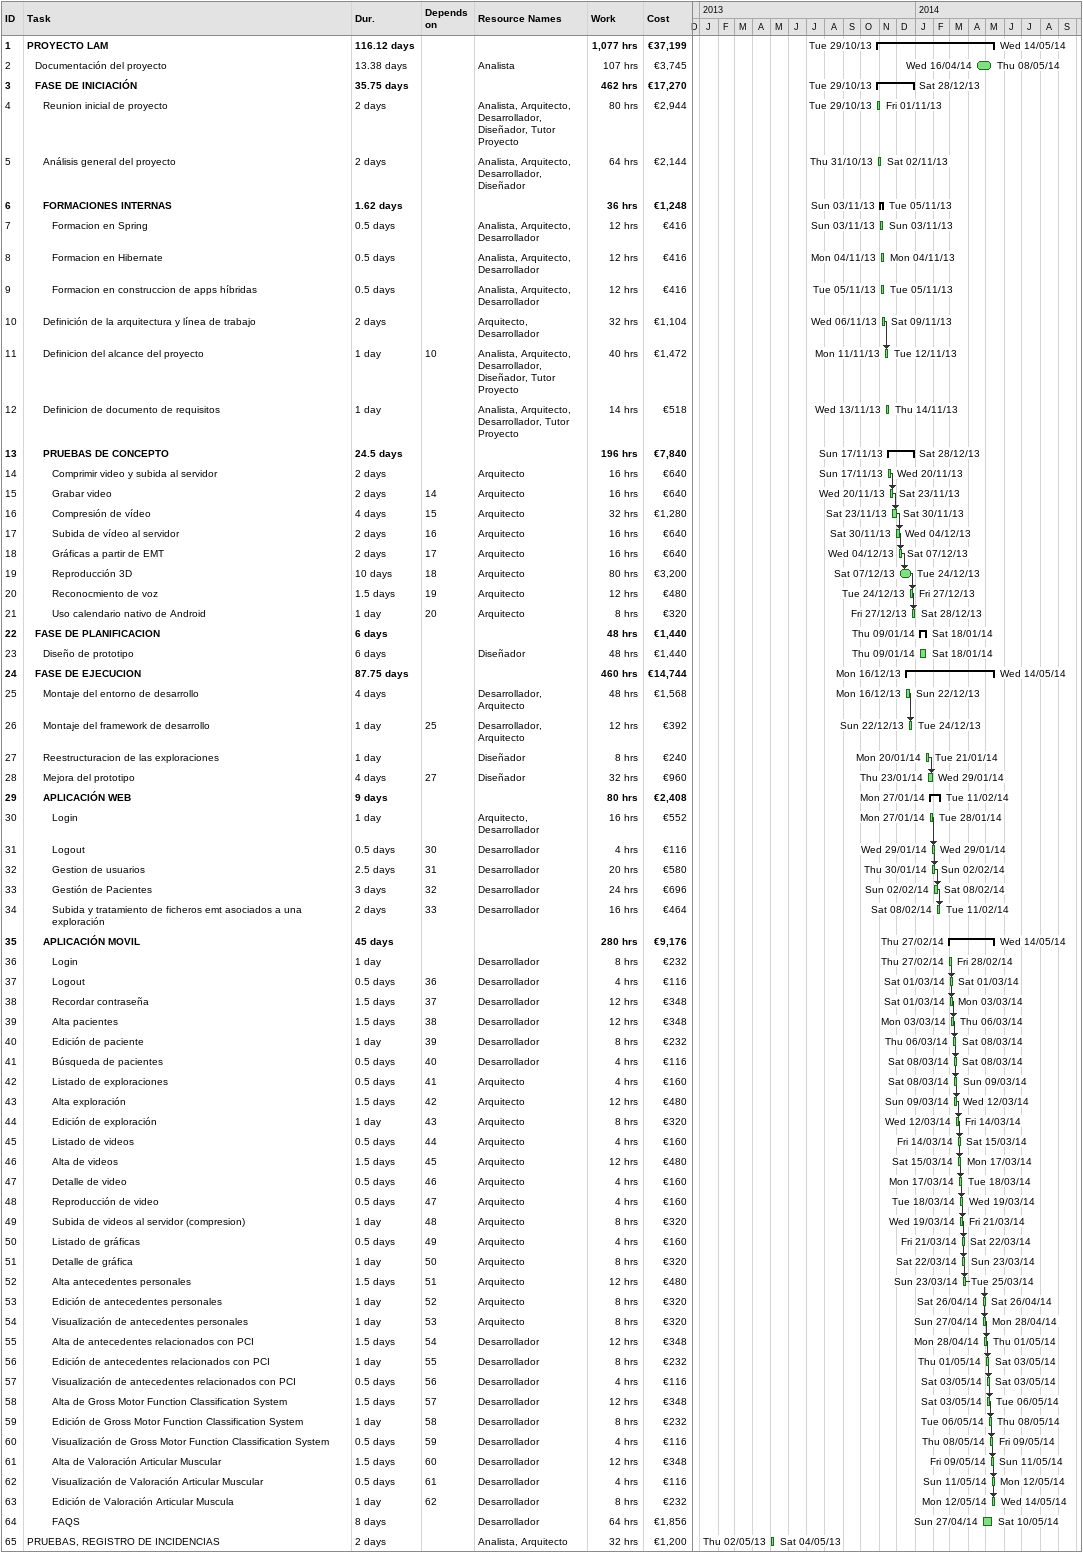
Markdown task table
| ID | Level | Task | Duration | Start | Finish | Predecessors | Resources | Work (h) | Cost (€) |
|---|---|---|---|---|---|---|---|---|---|
| 1 | 1 | **PROYECTO LAM** | 116.12d | 2013-10-29 | 2014-05-14 |  |  | 1077 | 37199 |
| 2 | 2 | Documentación del proyecto | 13.38d | 2014-04-16 | 2014-05-08 |  | Analista | 107 | 3745 |
| 3 | 2 | **FASE DE INICIACIÓN** | 35.75d | 2013-10-29 | 2013-12-28 |  |  | 462 | 17270 |
| 4 | 3 | Reunion inicial de proyecto | 2d | 2013-10-29 | 2013-11-01 |  | Analista, Arquitecto, Desarrollador, Diseñador, Tutor Proyecto | 80 | 2944 |
| 5 | 3 | Análisis general del proyecto | 2d | 2013-10-31 | 2013-11-02 |  | Analista, Arquitecto, Desarrollador, Diseñador | 64 | 2144 |
| 6 | 3 | **FORMACIONES INTERNAS** | 1.62d | 2013-11-03 | 2013-11-05 |  |  | 36 | 1248 |
| 7 | 4 | Formacion en Spring | 0.5d | 2013-11-03 | 2013-11-03 |  | Analista, Arquitecto, Desarrollador | 12 | 416 |
| 8 | 4 | Formacion en Hibernate | 0.5d | 2013-11-04 | 2013-11-04 |  | Analista, Arquitecto, Desarrollador | 12 | 416 |
| 9 | 4 | Formacion en construccion de apps híbridas | 0.5d | 2013-11-05 | 2013-11-05 |  | Analista, Arquitecto, Desarrollador | 12 | 416 |
| 10 | 3 | Definición de la arquitectura y línea de trabajo | 2d | 2013-11-06 | 2013-11-09 |  | Arquitecto, Desarrollador | 32 | 1104 |
| 11 | 3 | Definicion del alcance del proyecto | 1d | 2013-11-11 | 2013-11-12 | 10 | Analista, Arquitecto, Desarrollador, Diseñador, Tutor Proyecto | 40 | 1472 |
| 12 | 3 | Definicion de documento de requisitos | 1d | 2013-11-13 | 2013-11-14 |  | Analista, Arquitecto, Desarrollador, Tutor Proyecto | 14 | 518 |
| 13 | 3 | **PRUEBAS DE CONCEPTO** | 24.5d | 2013-11-17 | 2013-12-28 |  |  | 196 | 7840 |
| 14 | 4 | Comprimir video y subida al servidor | 2d | 2013-11-17 | 2013-11-20 |  | Arquitecto | 16 | 640 |
| 15 | 4 | Grabar video | 2d | 2013-11-20 | 2013-11-23 | 14 | Arquitecto | 16 | 640 |
| 16 | 4 | Compresión de vídeo | 4d | 2013-11-23 | 2013-11-30 | 15 | Arquitecto | 32 | 1280 |
| 17 | 4 | Subida de vídeo al servidor | 2d | 2013-11-30 | 2013-12-04 | 16 | Arquitecto | 16 | 640 |
| 18 | 4 | Gráficas a partir de EMT | 2d | 2013-12-04 | 2013-12-07 | 17 | Arquitecto | 16 | 640 |
| 19 | 4 | Reproducción 3D | 10d | 2013-12-07 | 2013-12-24 | 18 | Arquitecto | 80 | 3200 |
| 20 | 4 | Reconocmiento de voz | 1.5d | 2013-12-24 | 2013-12-27 | 19 | Arquitecto | 12 | 480 |
| 21 | 4 | Uso calendario nativo de Android | 1d | 2013-12-27 | 2013-12-28 | 20 | Arquitecto | 8 | 320 |
| 22 | 2 | **FASE DE PLANIFICACION** | 6d | 2014-01-09 | 2014-01-18 |  |  | 48 | 1440 |
| 23 | 3 | Diseño de prototipo | 6d | 2014-01-09 | 2014-01-18 |  | Diseñador | 48 | 1440 |
| 24 | 2 | **FASE DE EJECUCION** | 87.75d | 2013-12-16 | 2014-05-14 |  |  | 460 | 14744 |
| 25 | 3 | Montaje del entorno de desarrollo | 4d | 2013-12-16 | 2013-12-22 |  | Desarrollador, Arquitecto | 48 | 1568 |
| 26 | 3 | Montaje del framework de desarrollo | 1d | 2013-12-22 | 2013-12-24 | 25 | Desarrollador, Arquitecto | 12 | 392 |
| 27 | 3 | Reestructuracion de las exploraciones | 1d | 2014-01-20 | 2014-01-21 |  | Diseñador | 8 | 240 |
| 28 | 3 | Mejora del prototipo | 4d | 2014-01-23 | 2014-01-29 | 27 | Diseñador | 32 | 960 |
| 29 | 3 | **APLICACIÓN WEB** | 9d | 2014-01-27 | 2014-02-11 |  |  | 80 | 2408 |
| 30 | 4 | Login | 1d | 2014-01-27 | 2014-01-28 |  | Arquitecto, Desarrollador | 16 | 552 |
| 31 | 4 | Logout | 0.5d | 2014-01-29 | 2014-01-29 | 30 | Desarrollador | 4 | 116 |
| 32 | 4 | Gestion de usuarios | 2.5d | 2014-01-30 | 2014-02-02 | 31 | Desarrollador | 20 | 580 |
| 33 | 4 | Gestión de Pacientes | 3d | 2014-02-02 | 2014-02-08 | 32 | Desarrollador | 24 | 696 |
| 34 | 4 | Subida y tratamiento de ficheros emt asociados a una exploración | 2d | 2014-02-08 | 2014-02-11 | 33 | Desarrollador | 16 | 464 |
| 35 | 3 | **APLICACIÓN MOVIL** | 45d | 2014-02-27 | 2014-05-14 |  |  | 280 | 9176 |
| 36 | 4 | Login | 1d | 2014-02-27 | 2014-02-28 |  | Desarrollador | 8 | 232 |
| 37 | 4 | Logout | 0.5d | 2014-03-01 | 2014-03-01 | 36 | Desarrollador | 4 | 116 |
| 38 | 4 | Recordar contraseña | 1.5d | 2014-03-01 | 2014-03-03 | 37 | Desarrollador | 12 | 348 |
| 39 | 4 | Alta pacientes | 1.5d | 2014-03-03 | 2014-03-06 | 38 | Desarrollador | 12 | 348 |
| 40 | 4 | Edición de paciente | 1d | 2014-03-06 | 2014-03-08 | 39 | Desarrollador | 8 | 232 |
| 41 | 4 | Búsqueda de pacientes | 0.5d | 2014-03-08 | 2014-03-08 | 40 | Desarrollador | 4 | 116 |
| 42 | 4 | Listado de exploraciones | 0.5d | 2014-03-08 | 2014-03-09 | 41 | Arquitecto | 4 | 160 |
| 43 | 4 | Alta exploración | 1.5d | 2014-03-09 | 2014-03-12 | 42 | Arquitecto | 12 | 480 |
| 44 | 4 | Edición de exploración | 1d | 2014-03-12 | 2014-03-14 | 43 | Arquitecto | 8 | 320 |
| 45 | 4 | Listado de videos | 0.5d | 2014-03-14 | 2014-03-15 | 44 | Arquitecto | 4 | 160 |
| 46 | 4 | Alta de videos | 1.5d | 2014-03-15 | 2014-03-17 | 45 | Arquitecto | 12 | 480 |
| 47 | 4 | Detalle de video | 0.5d | 2014-03-17 | 2014-03-18 | 46 | Arquitecto | 4 | 160 |
| 48 | 4 | Reproducción de video | 0.5d | 2014-03-18 | 2014-03-19 | 47 | Arquitecto | 4 | 160 |
| 49 | 4 | Subida de videos al servidor (compresion) | 1d | 2014-03-19 | 2014-03-21 | 48 | Arquitecto | 8 | 320 |
| 50 | 4 | Listado de gráficas | 0.5d | 2014-03-21 | 2014-03-22 | 49 | Arquitecto | 4 | 160 |
| 51 | 4 | Detalle de gráfica | 1d | 2014-03-22 | 2014-03-23 | 50 | Arquitecto | 8 | 320 |
| 52 | 4 | Alta antecedentes personales | 1.5d | 2014-03-23 | 2014-03-25 | 51 | Arquitecto | 12 | 480 |
| 53 | 4 | Edición de antecedentes personales | 1d | 2014-04-26 | 2014-04-26 | 52 | Arquitecto | 8 | 320 |
| 54 | 4 | Visualización de antecedentes personales | 1d | 2014-04-27 | 2014-04-28 | 53 | Arquitecto | 8 | 320 |
| 55 | 4 | Alta de antecedentes relacionados con PCI | 1.5d | 2014-04-28 | 2014-05-01 | 54 | Desarrollador | 12 | 348 |
| 56 | 4 | Edición de antecedentes relacionados con PCI | 1d | 2014-05-01 | 2014-05-03 | 55 | Desarrollador | 8 | 232 |
| 57 | 4 | Visualización de antecedentes relacionados con PCI | 0.5d | 2014-05-03 | 2014-05-03 | 56 | Desarrollador | 4 | 116 |
| 58 | 4 | Alta de Gross Motor Function Classification System | 1.5d | 2014-05-03 | 2014-05-06 | 57 | Desarrollador | 12 | 348 |
| 59 | 4 | Edición de Gross Motor Function Classification System | 1d | 2014-05-06 | 2014-05-08 | 58 | Desarrollador | 8 | 232 |
| 60 | 4 | Visualización de Gross Motor Function Classification System | 0.5d | 2014-05-08 | 2014-05-09 | 59 | Desarrollador | 4 | 116 |
| 61 | 4 | Alta de Valoración Articular Muscular | 1.5d | 2014-05-09 | 2014-05-11 | 60 | Desarrollador | 12 | 348 |
| 62 | 4 | Visualización de Valoración Articular Muscular | 0.5d | 2014-05-11 | 2014-05-12 | 61 | Desarrollador | 4 | 116 |
| 63 | 4 | Edición de Valoración Articular Muscula | 1d | 2014-05-12 | 2014-05-14 | 62 | Desarrollador | 8 | 232 |
| 64 | 4 | FAQS | 8d | 2014-04-27 | 2014-05-10 |  | Desarrollador | 64 | 1856 |
| 65 | 1 | PRUEBAS, REGISTRO DE INCIDENCIAS | 2d | 2013-05-02 | 2013-05-04 |  | Analista, Arquitecto | 32 | 1200 |
